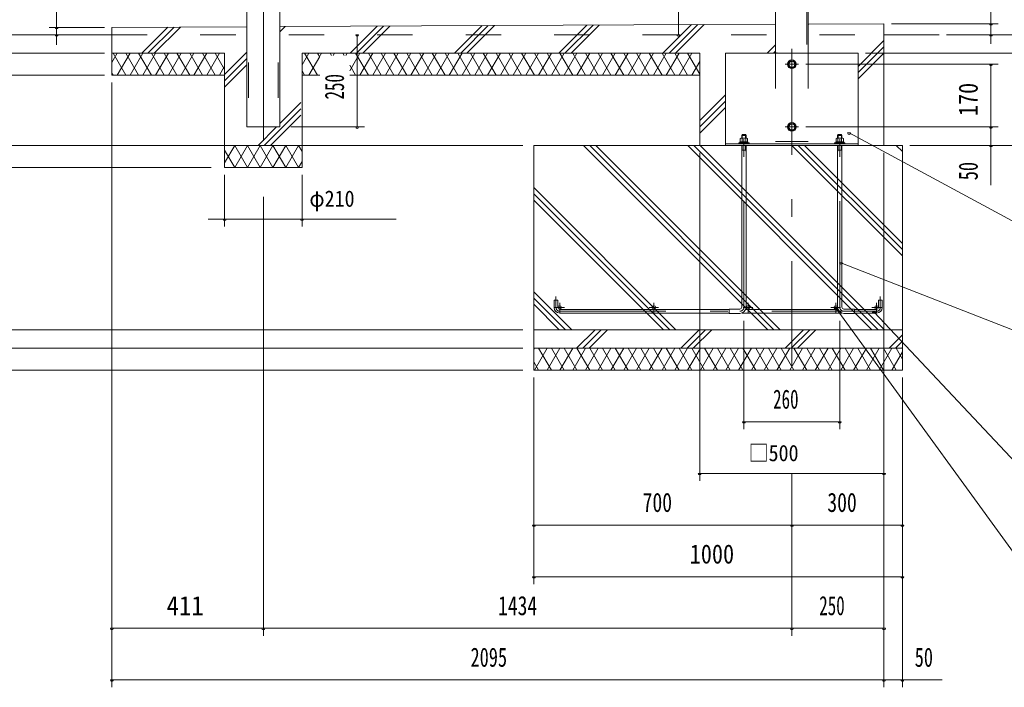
# Model space of a CAD drawing. Units: millimetres, scale not verified, with parts at other scales. Extents: x -26434 to 26434, y -10500 to 10500.
# Drawn here: x 15985 to 22663, y -3330 to 1197 of the extents above; entities that cross this region are included whole.
import ezdxf
from ezdxf.enums import TextEntityAlignment as Align

# ---------------------------------------------------------------- set-up
doc = ezdxf.new("R2010")
doc.units = ezdxf.units.MM
doc.header["$LTSCALE"] = 60
doc.linetypes.add('USER2', pattern=[10, 4, -6])
doc.linetypes.add('USER3', pattern=[24, 12, -5, 2, -5])
for name, color, linetype, lineweight in [('0-6_2-02BOLD', 7, 'Continuous', 18), ('0-7_2-12HIDDEN', 3, 'USER2', 18), ('0-8_2-22CENTER', 3, 'USER3', 18), ('0-9_2-42THIN', 4, 'Continuous', 18), ('0-A_2-52DIM', 3, 'Continuous', 18), ('0-B_2-62HATCH', 2, 'Continuous', 18)]:
    doc.layers.add(name, color=color, linetype=linetype, lineweight=lineweight)
doc.styles.add('ＭＳ ゴシック', font='')
doc.styles.get('ＭＳ ゴシック').set_extended_font_data('MS Gothic')

msp = doc.modelspace()

# ---------------------------------------------------------------- linework, layer by layer
at = {"layer": '0-6_2-02BOLD'}
for p, q in [((17526.04, 3919.93), (17526.04, 469.93)), ((17748.79, 3919.93), (17748.79, 469.93)), ((21111.04, 1574.93), (21111.04, 969.93)), ((21333.79, 1265.83), (21333.79, 969.93)), ((16609.92, 1144.93), (17526.04, 1149.3)), ((16609.92, 1144.93), (16609.92, 819.93)), ((17748.79, 1150.37), (21111.04, 1166.42)), ((16609.92, 1094.93), (16234.92, 1094.93)), ((22222.41, 1094.93), (21847.41, 1094.93)), ((20597.41, 969.93), (17899.85, 969.93)), ((17899.85, 194.93), (17899.85, 969.93)), ((20597.41, 969.93), (20597.41, 344.93)), ((20772.41, 969.93), (21672.42, 969.93)), ((20772.41, 969.93), (20772.41, 344.93)), ((21672.42, 969.93), (21672.42, 344.93)), ((21210.15, 916.18), (21234.69, 916.18)), ((21210.15, 873.68), (21234.69, 873.68)), ((21246.95, 894.93), (21234.69, 916.18)), ((21234.69, 873.68), (21246.95, 894.93)), ((17374.85, 819.93), (16609.92, 819.93)), ((18019.72, 819.93), (17899.85, 819.93)), ((20597.41, 819.93), (18223.72, 819.93)), ((17525.97, 469.93), (17748.79, 469.93)), ((21197.88, 469.93), (21210.15, 491.18)), ((21210.15, 448.68), (21197.88, 469.93)), ((21210.15, 491.18), (21234.69, 491.18)), ((20882.42, 412.67), (20887.42, 417.67)), ((20882.42, 394.43), (20882.42, 412.67)), ((20882.42, 412.67), (20912.42, 412.67)), ((20887.42, 417.67), (20907.41, 417.67)), ((20907.41, 417.67), (20912.42, 412.67)), ((20912.42, 394.43), (20912.42, 412.67)), ((21210.15, 448.68), (21234.69, 448.68)), ((21532.41, 394.43), (21532.41, 412.67)), ((21562.42, 412.67), (21532.41, 412.67)), ((21562.42, 394.43), (21562.42, 412.67)), ((17374.85, 344.93), (17899.85, 344.93)), ((19472.42, 344.93), (19472.42, -1180.07)), ((19472.42, 344.93), (21972.42, 344.93)), ((20772.41, 356.18), (21672.42, 356.18)), ((20862.42, 361.93), (20862.42, 356.18)), ((20870.54, 369.43), (20870.54, 361.93)), ((20870.54, 369.43), (20924.29, 369.43)), ((20872.88, 392.17), (20876.79, 394.43)), ((20872.88, 392.17), (20872.88, 369.43)), ((20882.42, -752.57), (20882.42, 344.93)), ((20885.15, 392.17), (20885.15, 369.43)), ((20889.92, 361.93), (20897.42, 369.43)), ((20897.42, 361.93), (20904.92, 369.43)), ((20909.69, 392.17), (20909.69, 369.43)), ((20912.42, -752.57), (20912.42, 344.93)), ((20924.29, 369.43), (20924.29, 361.93)), ((21520.54, 369.43), (21520.54, 361.93)), ((21574.29, 369.43), (21520.54, 369.43)), ((21532.41, -752.57), (21532.41, 344.93)), ((21535.15, 392.17), (21535.15, 369.43)), ((21547.41, 361.93), (21539.92, 369.43)), ((21554.91, 361.93), (21547.41, 369.43)), ((21559.68, 392.17), (21559.68, 369.43)), ((21562.42, -752.57), (21562.42, 344.93)), ((21571.95, 392.17), (21571.95, 369.43)), ((21574.29, 369.43), (21574.29, 361.93)), ((21582.41, 361.93), (21582.41, 356.18)), ((20882.42, 311.18), (20912.42, 311.18)), ((21562.42, 311.18), (21532.41, 311.18)), ((17374.85, 194.93), (17899.85, 194.93)), ((19634.92, -705.07), (19609.92, -705.07)), ((19609.92, -755.07), (19609.92, -705.07)), ((19634.92, -755.07), (19634.92, -705.07)), ((21834.92, -755.07), (21834.92, -705.07)), ((19647.42, -767.57), (20797.42, -767.57)), ((19647.42, -792.57), (20797.42, -792.57)), ((20797.42, -795.07), (20797.42, -765.07)), ((20869.91, -765.07), (20797.42, -765.07)), ((20869.91, -795.07), (20797.42, -795.07)), ((21560.56, -792.57), (20884.28, -792.57)), ((21535.15, -767.57), (20909.68, -767.57)), ((21647.41, -795.07), (21574.92, -795.07)), ((21797.42, -767.57), (21647.41, -767.57)), ((21797.42, -792.57), (21647.41, -792.57)), ((21972.42, -905.07), (19472.42, -905.07)), ((21972.42, -1030.07), (19472.42, -1030.07))]:
    msp.add_line(p, q, dxfattribs=at)
for points in [[(21333.79, 1167.48), (21847.41, 1169.93), (21847.41, 344.93)], [(17374.85, 194.93), (17374.85, 969.93), (16609.92, 969.93)], [(21210.15, 873.68), (21197.88, 894.93), (21210.15, 916.18)], [(21234.69, 448.68), (21246.95, 469.93), (21234.69, 491.18)], [(21562.42, 412.67), (21557.41, 417.67), (21537.42, 417.67), (21532.41, 412.67)], [(21972.42, 344.93), (21972.42, -1180.07), (19472.42, -1180.07)], [(20862.42, 361.93), (20932.42, 361.93), (20932.42, 356.18)], [(20876.79, 394.43), (20918.04, 394.43), (20921.95, 392.17), (20921.95, 369.43)], [(21582.41, 361.93), (21512.42, 361.93), (21512.42, 356.18)], [(21571.95, 392.17), (21568.04, 394.43), (21526.79, 394.43), (21522.88, 392.17), (21522.88, 369.43)], [(21809.92, -755.07), (21809.92, -705.07), (21834.92, -705.07)], [(21647.41, -795.07), (21647.41, -765.07), (21574.92, -765.07)]]:
    msp.add_lwpolyline(points, dxfattribs=at)
for centre, radius in [((21222.42, 894.93), 30), ((21222.42, 894.93), 20.62), ((21222.42, 469.93), 30), ((21222.42, 469.93), 20.62), ((19647.42, -755.07), 12.5), ((20286.16, -755.07), 12.5), ((20924.92, -755.07), 12.5), ((21519.92, -755.07), 12.5), ((21797.42, -755.07), 12.5)]:
    msp.add_circle(centre, radius, dxfattribs=at)
for centre, radius, start, end in [((20879.01, 384.97), 9.46, 49.5701, 90), ((20897.42, 359.98), 34.45, 69.13593, 110.86406), ((20915.82, 384.97), 9.46, 90, 130.42989), ((21529.01, 384.97), 9.46, 49.57011, 90), ((21547.41, 359.98), 34.45, 69.13594, 110.86407), ((21565.82, 384.97), 9.46, 90, 130.4299), ((19647.42, -755.07), 37.5, 180, 270), ((20869.91, -752.57), 42.5, 270, 0), ((20869.91, -752.57), 12.5, 270, 0), ((21574.92, -752.57), 42.5, 180, 270), ((21574.92, -752.57), 12.5, 180, 270), ((21797.42, -755.07), 37.5, 270, 0)]:
    msp.add_arc(centre, radius, start, end, dxfattribs=at)
at = {"layer": '0-7_2-12HIDDEN'}
for p, q in [((17536.54, 3907.43), (17536.54, 469.93)), ((17738.29, 3907.43), (17738.29, 469.93)), ((21121.54, 1574.93), (21121.54, 969.93)), ((21323.29, 1269.65), (21323.29, 969.93)), ((16609.92, 1094.93), (21847.41, 1094.93)), ((21333.79, 969.93), (21333.79, 369.93))]:
    msp.add_line(p, q, dxfattribs=at)
msp.add_lwpolyline([(21111.04, 969.93), (21111.04, 369.93), (21333.79, 369.93)], dxfattribs=at)
at = {"layer": '0-8_2-22CENTER'}
for p, q in [((21222.42, 5319.93), (21222.42, -1305.07)), ((17637.49, 1094.93), (17637.49, 4125.61)), ((17637.42, 1094.93), (17637.42, 94.93)), ((21177.42, 894.93), (21267.42, 894.93)), ((21177.42, 469.93), (21267.42, 469.93)), ((20897.42, -752.57), (20897.42, 447.67)), ((21547.41, -752.57), (21547.41, 447.67)), ((19622.42, -755.07), (19622.42, -680.07)), ((19647.42, -787.57), (19647.42, -722.57)), ((20286.16, -787.57), (20286.16, -722.57)), ((20924.92, -787.57), (20924.92, -722.57)), ((21519.92, -787.57), (21519.92, -722.57)), ((21797.42, -787.57), (21797.42, -722.57)), ((21822.42, -755.07), (21822.42, -680.07)), ((19679.92, -755.07), (19614.92, -755.07)), ((19647.42, -780.07), (21797.42, -780.07)), ((20318.66, -755.07), (20253.67, -755.07)), ((20957.42, -755.07), (20892.42, -755.07)), ((21552.42, -755.07), (21487.42, -755.07)), ((21829.92, -755.07), (21764.92, -755.07))]:
    msp.add_line(p, q, dxfattribs=at)
for centre, radius, start, end in [((19647.42, -755.07), 25, 180, 270), ((20869.91, -752.57), 27.5, 270, 0), ((21574.92, -752.57), 27.5, 180, 270), ((21797.42, -755.07), 25, 270, 0)]:
    msp.add_arc(centre, radius, start, end, dxfattribs=at)
at = {"layer": '0-9_2-42THIN'}
for p, q in [((20886.17, 394.43), (20886.17, 416.41)), ((20908.67, 394.43), (20908.67, 416.41)), ((21536.16, 394.43), (21536.16, 416.41)), ((21558.66, 394.43), (21558.66, 416.41)), ((20886.17, 311.18), (20886.17, 344.93)), ((20908.67, 311.18), (20908.67, 344.93)), ((21536.16, 311.18), (21536.16, 344.93)), ((21558.66, 311.18), (21558.66, 344.93)), ((20882.42, 304.69), (20886.17, 311.18)), ((20908.67, 311.18), (20912.42, 304.69)), ((21536.16, 311.18), (21532.41, 304.69)), ((21562.42, 304.69), (21558.66, 311.18))]:
    msp.add_line(p, q, dxfattribs=at)
at = {"layer": '0-A_2-52DIM'}
for p, q in [((20452.42, 1919.93), (20452.42, 1094.93)), ((16234.92, 1026.31), (16234.92, 1414.93)), ((22572.42, 1032.16), (22572.42, 1439.93)), ((16559.92, 1144.93), (16184.92, 1144.93)), ((16244.92, 1144.93), (16224.92, 1144.93)), ((21897.41, 1169.93), (22622.41, 1169.93)), ((22582.42, 1169.93), (22562.42, 1169.93)), ((14784.92, 1094.93), (16234.92, 1094.93)), ((16244.92, 1094.93), (16224.92, 1094.93)), ((18283.72, 1094.93), (18263.72, 1094.93)), ((18273.72, 1094.93), (18273.72, 469.93)), ((20462.42, 1094.93), (20442.42, 1094.93)), ((22272.41, 1094.93), (23322.42, 1094.93)), ((22582.42, 1094.93), (22562.42, 1094.93)), ((16559.92, 969.93), (15484.92, 969.93)), ((21722.42, 969.93), (22972.42, 969.93)), ((21317.42, 894.93), (22622.41, 894.93)), ((22582.42, 894.93), (22562.42, 894.93)), ((22572.42, 74.93), (22572.42, 894.93)), ((16559.92, 819.93), (15834.92, 819.93)), ((16609.92, 769.93), (16609.92, -3330.07)), ((17823.72, 469.93), (18323.72, 469.93)), ((18283.72, 469.93), (18263.72, 469.93)), ((21317.42, 469.93), (22622.41, 469.93)), ((22582.42, 469.93), (22562.42, 469.93)), ((21620.46, 428.62), (21600.46, 428.62)), ((19397.42, 344.93), (15134.92, 344.93)), ((22022.42, 344.93), (22972.42, 344.93)), ((22582.42, 344.93), (22562.42, 344.93)), ((20597.41, 294.93), (20597.41, -1930.07)), ((21847.41, 294.93), (21847.41, -3330.07)), ((17283.99, 194.93), (15834.92, 194.93)), ((17374.85, 144.93), (17374.85, -205.07)), ((17899.84, 144.93), (17899.84, -205.07)), ((17637.42, -4.6), (17637.42, -2980.07)), ((17263.79, -155.07), (18537.34, -155.07)), ((17384.85, -155.07), (17364.85, -155.07)), ((17909.84, -155.07), (17889.84, -155.07)), ((21565.11, -451.73), (21545.11, -451.73)), ((21555.11, -451.73), (22972.42, -1005.07)), ((21533.54, -761.97), (21513.54, -761.97)), ((21789.69, -786.39), (21769.69, -786.39)), ((21779.69, -786.39), (22972.42, -2055.07)), ((20897.42, -845.07), (20897.42, -1580.07)), ((21547.41, -845.07), (21547.41, -1580.07)), ((19397.42, -905.07), (15484.92, -905.07)), ((19397.42, -1030.07), (15484.92, -1030.07)), ((19397.42, -1180.07), (14784.92, -1180.07)), ((19472.42, -1230.07), (19472.42, -2630.07)), ((21972.42, -1230.07), (21972.42, -3330.07)), ((20907.42, -1530.07), (20887.42, -1530.07)), ((21547.41, -1530.07), (20897.42, -1530.07)), ((21557.41, -1530.07), (21537.41, -1530.07)), ((20607.41, -1880.07), (20587.41, -1880.07)), ((21847.41, -1880.07), (20597.41, -1880.07)), ((21222.42, -1880.07), (21222.42, -2980.07)), ((21857.41, -1880.07), (21837.41, -1880.07)), ((19482.42, -2230.07), (19462.42, -2230.07)), ((21972.42, -2230.07), (19472.42, -2230.07)), ((21232.42, -2230.07), (21212.42, -2230.07)), ((21982.42, -2230.07), (21962.42, -2230.07)), ((19482.42, -2580.07), (19462.42, -2580.07)), ((21972.42, -2580.07), (19472.42, -2580.07)), ((21982.42, -2580.07), (21962.42, -2580.07)), ((16619.92, -2930.07), (16599.92, -2930.07)), ((21847.41, -2930.07), (16609.92, -2930.07)), ((17647.42, -2930.07), (17627.42, -2930.07)), ((21232.42, -2930.07), (21212.42, -2930.07)), ((21857.41, -2930.07), (21837.41, -2930.07)), ((16619.92, -3280.07), (16599.92, -3280.07)), ((16609.92, -3280.07), (22242.42, -3280.07)), ((21857.41, -3280.07), (21837.41, -3280.07)), ((21982.42, -3280.07), (21962.42, -3280.07))]:
    msp.add_line(p, q, dxfattribs=at)
for points in [[(21610.46, 428.62), (22972.42, -305.07), (24972.42, -305.07)], [(21523.54, -761.97), (22972.42, -2755.07), (24522.42, -2755.07)]]:
    msp.add_lwpolyline(points, dxfattribs=at)
for centre in [(16234.92, 1144.93), (22572.42, 1169.93), (16234.92, 1094.93), (18273.72, 1094.93), (20452.42, 1094.93), (22572.42, 1094.93), (22572.42, 894.93), (18273.72, 469.93), (22572.42, 469.93), (21610.46, 428.62), (22572.42, 344.93), (17374.85, -155.07), (17899.84, -155.07), (21555.11, -451.73), (21523.54, -761.97), (21779.69, -786.39), (20897.42, -1530.07), (21547.41, -1530.07), (20597.41, -1880.07), (21847.41, -1880.07), (19472.42, -2230.07), (21222.42, -2230.07), (21972.42, -2230.07), (19472.42, -2580.07), (21972.42, -2580.07), (16609.92, -2930.07), (17637.42, -2930.07), (21222.42, -2930.07), (21847.41, -2930.07), (16609.92, -3280.07), (21847.41, -3280.07), (21972.42, -3280.07)]:
    msp.add_arc(centre, 10, 180, 0, dxfattribs=at)
at = {"layer": '0-B_2-62HATCH'}
for p, q in [((16812.35, 969.93), (16989.16, 1146.74)), ((16854.77, 969.93), (17031.79, 1146.94)), ((16897.2, 969.93), (17074.42, 1147.15)), ((17748.79, 1114.41), (17784.92, 1150.54)), ((18226.56, 969.93), (18410.16, 1153.52)), ((18268.99, 969.93), (18452.78, 1153.73)), ((18311.41, 969.93), (18495.42, 1153.93)), ((18933.67, 969.93), (19120.65, 1156.91)), ((18976.09, 969.93), (19163.28, 1157.12)), ((19018.52, 969.93), (19205.91, 1157.32)), ((19640.78, 969.93), (19831.15, 1160.31)), ((19683.2, 969.93), (19873.78, 1160.51)), ((19725.63, 969.93), (19916.41, 1160.71)), ((20347.88, 969.93), (20541.65, 1163.7)), ((20390.31, 969.93), (20584.28, 1163.9)), ((20432.73, 969.93), (20626.91, 1164.1)), ((21333.79, 1163.88), (21337.41, 1167.5)), ((21054.99, 969.93), (21111.04, 1025.98)), ((21672.42, 880.25), (21847.41, 1055.25)), ((21672.42, 837.83), (21847.41, 1012.82)), ((16609.92, 905.85), (16646.91, 969.93)), ((16704.65, 819.93), (16618.05, 969.93)), ((16646.91, 819.93), (16733.52, 969.93)), ((16791.25, 819.93), (16704.65, 969.93)), ((16733.52, 819.93), (16820.12, 969.93)), ((16877.85, 819.93), (16791.25, 969.93)), ((16820.12, 819.93), (16906.72, 969.93)), ((16964.45, 819.93), (16877.85, 969.93)), ((16906.72, 819.93), (16993.32, 969.93)), ((17051.06, 819.93), (16964.46, 969.93)), ((16993.32, 819.93), (17079.92, 969.93)), ((17137.66, 819.93), (17051.06, 969.93)), ((17079.92, 819.93), (17166.53, 969.93)), ((17224.26, 819.93), (17137.66, 969.93)), ((17166.53, 819.93), (17253.13, 969.93)), ((17310.87, 819.93), (17224.26, 969.93)), ((17253.13, 819.93), (17339.73, 969.93)), ((17374.85, 859.11), (17310.87, 969.93)), ((17374.85, 825.32), (17526.04, 976.52)), ((17899.85, 890.08), (17945.95, 969.93)), ((18003.69, 819.93), (17917.09, 969.93)), ((17945.95, 819.93), (18019.72, 947.7)), ((18019.72, 942.16), (18003.69, 969.93)), ((18023.93, 954.99), (18032.55, 969.93)), ((18098.92, 954.99), (18090.29, 969.93)), ((18110.53, 954.99), (18119.16, 969.93)), ((18185.51, 954.99), (18176.89, 969.93)), ((18197.13, 954.99), (18205.76, 969.93)), ((18223.72, 851.04), (18292.36, 969.93)), ((18350.09, 819.93), (18263.5, 969.93)), ((18292.36, 819.93), (18378.97, 969.93)), ((18436.7, 819.93), (18350.1, 969.93)), ((18378.97, 819.93), (18465.56, 969.93)), ((18523.3, 819.93), (18436.7, 969.93)), ((18465.56, 819.93), (18552.17, 969.93)), ((18609.91, 819.93), (18523.3, 969.93)), ((18552.17, 819.93), (18638.77, 969.93)), ((18696.51, 819.93), (18609.91, 969.93)), ((18638.77, 819.93), (18725.37, 969.93)), ((18783.11, 819.93), (18696.51, 969.93)), ((18725.37, 819.93), (18811.98, 969.93)), ((18869.71, 819.93), (18783.11, 969.93)), ((18811.98, 819.93), (18898.58, 969.93)), ((18956.31, 819.93), (18869.71, 969.93)), ((18898.58, 819.93), (18985.18, 969.93)), ((19042.92, 819.93), (18956.31, 969.93)), ((18985.18, 819.93), (19071.78, 969.93)), ((19129.52, 819.93), (19042.92, 969.93)), ((19071.78, 819.93), (19158.39, 969.93)), ((19216.12, 819.93), (19129.52, 969.93)), ((19158.39, 819.93), (19244.99, 969.93)), ((19302.73, 819.93), (19216.12, 969.93)), ((19244.99, 819.93), (19331.59, 969.93)), ((19389.33, 819.93), (19302.73, 969.93)), ((19331.59, 819.93), (19418.19, 969.93)), ((19475.93, 819.93), (19389.33, 969.93)), ((19418.2, 819.93), (19504.8, 969.93)), ((19562.53, 819.93), (19475.93, 969.93)), ((19504.8, 819.93), (19591.4, 969.93)), ((19649.14, 819.93), (19562.53, 969.93)), ((19591.4, 819.93), (19678, 969.93)), ((19735.74, 819.93), (19649.14, 969.93)), ((19678, 819.93), (19764.61, 969.93)), ((19822.34, 819.93), (19735.74, 969.93)), ((19764.61, 819.93), (19851.21, 969.93)), ((19908.94, 819.93), (19822.34, 969.93)), ((19851.21, 819.93), (19937.81, 969.93)), ((19995.54, 819.93), (19908.94, 969.93)), ((19937.81, 819.93), (20024.41, 969.93)), ((20082.15, 819.93), (19995.55, 969.93)), ((20024.41, 819.93), (20111.01, 969.93)), ((20168.75, 819.93), (20082.15, 969.93)), ((20111.02, 819.93), (20197.62, 969.93)), ((20255.35, 819.93), (20168.75, 969.93)), ((20197.62, 819.93), (20284.22, 969.93)), ((20341.96, 819.93), (20255.36, 969.93)), ((20284.22, 819.93), (20370.82, 969.93)), ((20428.56, 819.93), (20341.96, 969.93)), ((20370.82, 819.93), (20457.43, 969.93)), ((20515.16, 819.93), (20428.56, 969.93)), ((20457.43, 819.93), (20544.03, 969.93)), ((20597.41, 827.47), (20515.16, 969.93)), ((21097.42, 969.93), (21111.04, 983.56)), ((21672.42, 795.4), (21847.41, 970.4)), ((17339.73, 819.93), (17374.85, 880.75)), ((17374.85, 782.9), (17526.04, 934.09)), ((17374.85, 740.47), (17526.04, 891.66)), ((18263.5, 819.93), (18223.72, 888.82)), ((20544.03, 819.93), (20597.41, 912.4)), ((16618.05, 819.93), (16609.92, 834.01)), ((17917.09, 819.93), (17899.85, 849.79)), ((20597.41, 512.36), (20772.41, 687.36)), ((17748.72, 492.16), (17891.95, 635.39)), ((20597.41, 469.93), (20772.41, 644.93)), ((20597.41, 427.5), (20772.41, 602.5)), ((17643.92, 344.93), (17891.95, 592.96)), ((17686.35, 344.93), (17891.95, 550.54)), ((17601.49, 344.93), (17726.49, 469.93)), ((17442.92, 344.93), (17374.85, 227.02)), ((17529.52, 344.93), (17442.92, 194.93)), ((17442.92, 344.93), (17529.52, 194.93)), ((17529.52, 344.93), (17616.13, 194.93)), ((17616.13, 344.93), (17529.52, 194.93)), ((17616.13, 344.93), (17702.73, 194.93)), ((17702.73, 344.93), (17616.13, 194.93)), ((17789.33, 344.93), (17702.73, 194.93)), ((17702.73, 344.93), (17789.33, 194.93)), ((17789.33, 344.93), (17875.94, 194.93)), ((17875.94, 344.93), (17789.33, 194.93)), ((17875.94, 344.93), (17899.85, 303.5)), ((19808.67, 344.93), (21058.67, -905.07)), ((19851.1, 344.93), (21101.09, -905.07)), ((19893.52, 344.93), (21143.52, -905.07)), ((20515.78, 344.93), (21765.78, -905.07)), ((20558.2, 344.93), (21808.2, -905.07)), ((20600.63, 344.93), (21850.63, -905.07)), ((21222.88, 344.93), (21972.42, -404.6)), ((21265.31, 344.93), (21972.42, -362.17)), ((21307.73, 344.93), (21972.42, -319.75)), ((21844.2, 344.93), (21847.41, 348.14)), ((21929.99, 344.93), (21972.42, 302.51)), ((17374.85, 312.84), (17442.92, 194.93)), ((17899.85, 236.35), (17875.94, 194.93)), ((19472.42, 58.93), (20436.42, -905.07)), ((19472.42, 16.5), (20393.99, -905.07)), ((19472.42, -25.92), (20351.56, -905.07)), ((19472.42, -648.18), (19729.31, -905.07)), ((19472.42, -690.6), (19686.89, -905.07)), ((19472.42, -733.03), (19644.46, -905.07)), ((19762.1, -1030.07), (19887.1, -905.07)), ((19804.52, -1030.07), (19929.52, -905.07)), ((19846.95, -1030.07), (19971.95, -905.07)), ((20469.2, -1030.07), (20594.2, -905.07)), ((20511.63, -1030.07), (20636.63, -905.07)), ((20554.06, -1030.07), (20679.05, -905.07)), ((21176.31, -1030.07), (21301.31, -905.07)), ((21218.73, -1030.07), (21343.73, -905.07)), ((21261.16, -1030.07), (21386.16, -905.07)), ((21883.42, -1030.07), (21972.42, -941.07)), ((21925.84, -1030.07), (21972.42, -983.5)), ((19472.42, -1036.15), (19475.93, -1030.07)), ((19475.93, -1180.07), (19562.53, -1030.07)), ((19591.4, -1180.07), (19504.8, -1030.07)), ((19562.53, -1180.07), (19649.14, -1030.07)), ((19678, -1180.07), (19591.4, -1030.07)), ((19649.14, -1180.07), (19735.74, -1030.07)), ((19764.61, -1180.07), (19678, -1030.07)), ((19735.74, -1180.07), (19822.34, -1030.07)), ((19851.21, -1180.07), (19764.61, -1030.07)), ((19822.34, -1180.07), (19908.94, -1030.07)), ((19937.81, -1180.07), (19851.21, -1030.07)), ((19908.94, -1180.07), (19995.54, -1030.07)), ((20024.41, -1180.07), (19937.81, -1030.07)), ((19995.54, -1180.07), (20082.15, -1030.07)), ((20111.02, -1180.07), (20024.41, -1030.07)), ((20082.15, -1180.07), (20168.75, -1030.07)), ((20197.62, -1180.07), (20111.01, -1030.07)), ((20168.75, -1180.07), (20255.35, -1030.07)), ((20284.22, -1180.07), (20197.62, -1030.07)), ((20255.35, -1180.07), (20341.96, -1030.07)), ((20370.83, -1180.07), (20284.22, -1030.07)), ((20341.96, -1180.07), (20428.56, -1030.07)), ((20457.43, -1180.07), (20370.83, -1030.07)), ((20428.56, -1180.07), (20515.16, -1030.07)), ((20544.03, -1180.07), (20457.43, -1030.07)), ((20515.16, -1180.07), (20601.76, -1030.07)), ((20630.63, -1180.07), (20544.03, -1030.07)), ((20601.76, -1180.07), (20688.37, -1030.07)), ((20717.23, -1180.07), (20630.63, -1030.07)), ((20688.37, -1180.07), (20774.97, -1030.07)), ((20803.84, -1180.07), (20717.23, -1030.07)), ((20774.97, -1180.07), (20861.57, -1030.07)), ((20890.44, -1180.07), (20803.84, -1030.07)), ((20861.57, -1180.07), (20948.17, -1030.07)), ((20977.04, -1180.07), (20890.44, -1030.07)), ((20948.17, -1180.07), (21034.78, -1030.07)), ((21063.65, -1180.07), (20977.04, -1030.07)), ((21034.78, -1180.07), (21121.38, -1030.07)), ((21150.25, -1180.07), (21063.64, -1030.07)), ((21121.38, -1180.07), (21207.98, -1030.07)), ((21236.85, -1180.07), (21150.25, -1030.07)), ((21207.98, -1180.07), (21294.58, -1030.07)), ((21323.45, -1180.07), (21236.85, -1030.07)), ((21294.58, -1180.07), (21381.18, -1030.07)), ((21410.06, -1180.07), (21323.45, -1030.07)), ((21381.18, -1180.07), (21467.79, -1030.07)), ((21496.66, -1180.07), (21410.06, -1030.07)), ((21467.79, -1180.07), (21554.39, -1030.07)), ((21583.26, -1180.07), (21496.66, -1030.07)), ((21554.39, -1180.07), (21641, -1030.07)), ((21669.86, -1180.07), (21583.26, -1030.07)), ((21641, -1180.07), (21727.6, -1030.07)), ((21756.46, -1180.07), (21669.86, -1030.07)), ((21727.6, -1180.07), (21814.2, -1030.07)), ((21843.07, -1180.07), (21756.46, -1030.07)), ((21814.2, -1180.07), (21900.8, -1030.07)), ((21929.67, -1180.07), (21843.07, -1030.07)), ((21900.8, -1180.07), (21972.42, -1056.03)), ((21972.42, -1104.11), (21929.67, -1030.07)), ((21968.27, -1030.07), (21972.42, -1025.92)), ((19504.8, -1180.07), (19472.42, -1123.99))]:
    msp.add_line(p, q, dxfattribs=at)

# ---------------------------------------------------------------- texts
at = {"layer": '0-A_2-52DIM', "color": 7, "style": 'ＭＳ ゴシック'}
for s, width, p in [('250', 0.65, (18223.72, 655.6)), ('170', 0.85, (22522.42, 542.94)), ('50', 0.7, (22522.42, 108.21))]:
    msp.add_text(s, height=130.2, rotation=90, dxfattribs=dict(at, width=width)).set_placement(p, align=Align.BOTTOM_LEFT)
for s, height, width, p in [('φ210', 110.7, 0.9, (17949.84, -105.07)), ('260', 130.2, 0.65, (21095.14, -1480.07)), ('□500', 110.7, 0.9, (20928.66, -1830.07)), ('700', 130.2, 0.75, (20210.41, -2180.07)), ('300', 130.2, 0.75, (21463.32, -2180.07)), ('1000', 130.2, 0.85, (20529.61, -2530.07)), ('411', 130.2, 0.95, (16980.45, -2880.07)), ('1434', 130.2, 0.75, (19229.4, -2880.07)), ('250', 130.2, 0.65, (21408.08, -2880.07)), ('2095', 130.2, 0.7, (19042.66, -3230.07)), ('50', 130.2, 0.7, (22055.7, -3230.07))]:
    msp.add_text(s, height=height, dxfattribs=dict(at, width=width)).set_placement(p, align=Align.BOTTOM_LEFT)

doc.saveas('drawing.dxf')
